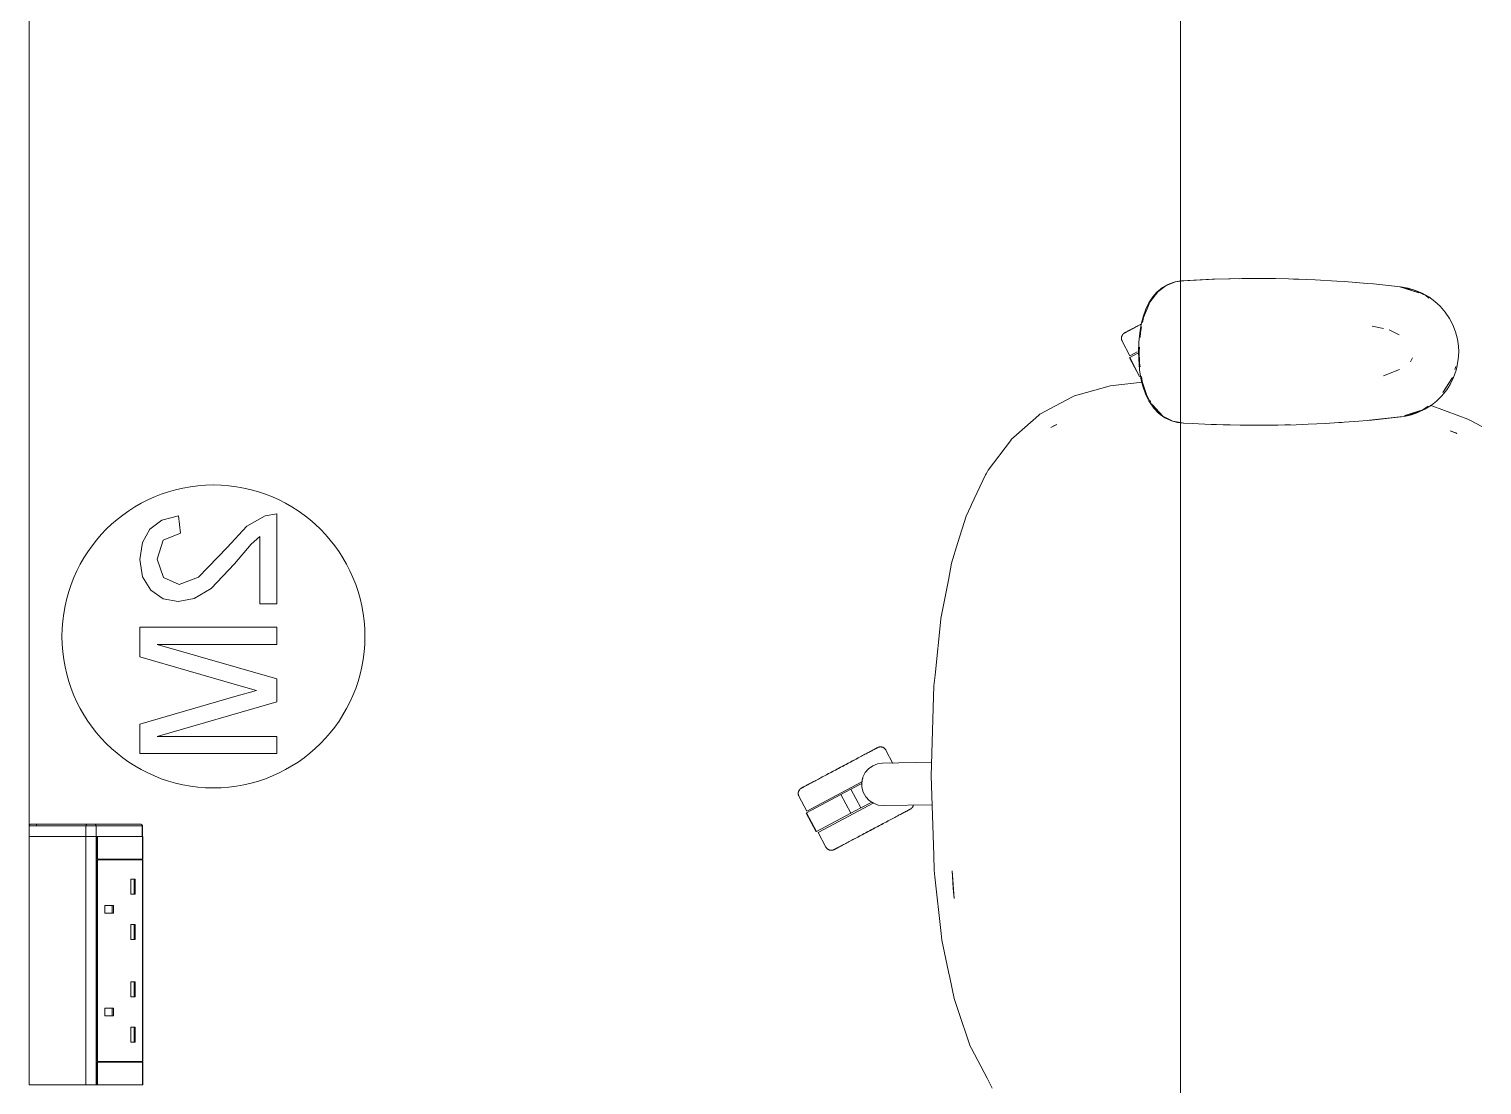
# Model space of a CAD drawing. Header units: millimetres. Extents: x 155927 to 317870, y -36033 to 97293.
# Drawn here: x 165065 to 166024, y 32973 to 33670 of the extents above; entities that cross this region are included whole.
import ezdxf

# ---------------------------------------------------------------- set-up
doc = ezdxf.new("R2010")
doc.units = ezdxf.units.MM
doc.header["$MEASUREMENT"] = 0
doc.layers.add('G-IMPT', color=8, linetype='CONTINUOUS', lineweight=9)
doc.layers.add('I-FURN', color=8, linetype='CONTINUOUS', lineweight=9)

msp = doc.modelspace()

# ---------------------------------------------------------------- linework, layer by layer
at = {"layer": 'G-IMPT'}
for p, q in [((165815.67, 33500.49), (165810.05, 33496.33)), ((165816.7, 33501.16), (165813.27, 33499.2)), ((165821.87, 33502.9), (165815.67, 33500.49)), ((165816.7, 33501.16), (165820.34, 33502.56)), ((165821.69, 33502.92), (165820.34, 33502.56)), ((165821.69, 33502.92), (165824.08, 33503.37)), ((165821.87, 33502.9), (165825.03, 33503.38)), ((165825.73, 33503.62), (165824.08, 33503.37)), ((165847.51, 33504.71), (165825.73, 33503.62)), ((165846.3, 33504.67), (165825.73, 33503.62)), ((165825.73, 33503.62), (165827.34, 33503.73)), ((165847.51, 33504.71), (165827.34, 33503.73)), ((165867.7, 33505.17), (165846.3, 33504.67)), ((165857.87, 33505.01), (165846.3, 33504.67)), ((165846.3, 33504.67), (165847.51, 33504.71)), ((165867.7, 33505.17), (165847.51, 33504.71)), ((165857.87, 33505.01), (165877.09, 33505.21)), ((165867.7, 33505.17), (165857.87, 33505.01)), ((165887.89, 33505.13), (165857.87, 33505.01)), ((165865.66, 33505.15), (165863.75, 33505.08)), ((165867.7, 33505.13), (165865.66, 33505.15)), ((165887.89, 33505.13), (165867.7, 33505.17)), ((165887.89, 33505.13), (165877.09, 33505.21)), ((165887.89, 33505.13), (165896.3, 33504.96)), ((165908.06, 33504.57), (165896.3, 33504.96)), ((165901.24, 33504.82), (165899.74, 33504.84)), ((165903.18, 33504.71), (165901.24, 33504.82)), ((165908.06, 33504.57), (165914.09, 33504.32)), ((165928.23, 33503.51), (165914.09, 33504.32)), ((165933.31, 33503.18), (165928.23, 33503.51)), ((165933.31, 33503.18), (165948.37, 33501.94)), ((165941.5, 33502.53), (165943.17, 33502.36)), ((165948.37, 33501.94), (165952.5, 33501.59)), ((165952.5, 33501.59), (165970.43, 33499.68)), ((165804.21, 33489.04), (165806.86, 33493.09)), ((165810.05, 33496.33), (165804.83, 33489.54)), ((165806.86, 33493.09), (165809.53, 33496.13)), ((165813.27, 33499.2), (165809.53, 33496.13)), ((165969.91, 33499.68), (165982.37, 33495.85)), ((165969.91, 33499.68), (165973.23, 33498.77)), ((165970.43, 33499.68), (165975.47, 33498.79)), ((165978.88, 33497.64), (165970.48, 33499.56)), ((165982.37, 33495.85), (165973.23, 33498.77)), ((165980.33, 33497.32), (165975.47, 33498.79)), ((165978.88, 33497.64), (165986.95, 33493.9)), ((165984.57, 33495.51), (165980.33, 33497.32)), ((165984.57, 33495.51), (165989.01, 33493)), ((165989.05, 33492.31), (165986.95, 33493.9)), ((165993.1, 33490), (165989.01, 33493)), ((165800.64, 33480.63), (165802.22, 33484.97)), ((165800.66, 33479.52), (165802.99, 33485.14)), ((165804.21, 33489.04), (165802.22, 33484.97)), ((165804.83, 33489.54), (165802.99, 33485.14)), ((165993.1, 33490), (165996.53, 33486.84)), ((165999.86, 33483), (165996.53, 33486.84)), ((166002.69, 33478.84), (165999.86, 33483)), ((165798.21, 33469.22), (165799.21, 33475.15)), ((165799.39, 33473.31), (165798.62, 33469.56)), ((165800.64, 33480.63), (165799.21, 33475.15)), ((165800.66, 33479.52), (165799.95, 33476.06)), ((165951.71, 33473.72), (165959.15, 33472.14)), ((165969.54, 33468.11), (165962.76, 33471.38)), ((166002.69, 33478.84), (166004.88, 33474.67)), ((166004.88, 33474.67), (166006.71, 33469.96)), ((165797.46, 33456.73), (165797.64, 33463.07)), ((165798.21, 33469.22), (165797.64, 33463.07)), ((165798.62, 33469.56), (165798.42, 33466.35)), ((166007.97, 33465.09), (166006.71, 33469.96)), ((166007.97, 33465.09), (166008.62, 33460.58)), ((165797.55, 33452.23), (165797.46, 33456.73)), ((165797.55, 33452.23), (165798.12, 33444.91)), ((165798.03, 33459.84), (165797.84, 33456.73)), ((165798.07, 33449.57), (165797.84, 33456.73)), ((165978.18, 33452.91), (165977.16, 33450.68)), ((166008.79, 33456.73), (166008.49, 33451.69)), ((166008.79, 33456.73), (166008.62, 33460.58)), ((165798.07, 33449.57), (165798.46, 33446.79)), ((165799.24, 33438.15), (165798.12, 33444.91)), ((165959.21, 33441.01), (165969.64, 33445.16)), ((165977.16, 33450.68), (165976.86, 33450.23)), ((166005.34, 33439.84), (166007.05, 33444.62)), ((166006.25, 33445.05), (166006.87, 33447.08)), ((166007.61, 33446.74), (166007.05, 33444.62)), ((166008.49, 33451.69), (166007.61, 33446.74)), ((165776.37, 33433.75), (165755.03, 33427.75)), ((165776.37, 33433.75), (165778.63, 33434.39)), ((165799.91, 33436.8), (165778.63, 33434.39)), ((165800.22, 33434.22), (165799.24, 33438.15)), ((165799.33, 33440.6), (165799.79, 33437.31)), ((165799.79, 33437.31), (165802.82, 33427.92)), ((165800.22, 33434.22), (165801.96, 33429.13)), ((166004.69, 33439.94), (165998.37, 33429.99)), ((166002.53, 33436.26), (165998.37, 33429.99)), ((166003.1, 33435.33), (166000.83, 33431.79)), ((166004.69, 33439.94), (166002.53, 33436.26)), ((166005.34, 33439.84), (166003.1, 33435.33)), ((165753.91, 33427.15), (165742.68, 33421.14)), ((165755.03, 33427.75), (165753.91, 33427.15)), ((165801.96, 33429.13), (165804.16, 33424.5)), ((165802.82, 33427.92), (165804.29, 33425.46)), ((165804.16, 33424.5), (165804.97, 33423.12)), ((165804.57, 33425), (165805.43, 33423.56)), ((165994.04, 33424.26), (165990.73, 33421.64)), ((165997.64, 33427.81), (165994.04, 33424.26)), ((165997.64, 33427.81), (166000.83, 33431.79)), ((165716.79, 33401.95), (165731.57, 33414.97)), ((165731.57, 33414.97), (165732.24, 33415.55)), ((165742.68, 33421.14), (165732.24, 33415.55)), ((165807.42, 33419.67), (165804.97, 33423.12)), ((165805.9, 33422.77), (165807.79, 33419.61)), ((165806.59, 33421.7), (165807.87, 33420.23)), ((165806.59, 33421.7), (165813.49, 33414.31)), ((165810.28, 33416.62), (165807.42, 33419.67)), ((165807.79, 33419.61), (165813.49, 33414.31)), ((165808, 33420.08), (165811.08, 33416.54)), ((165810.28, 33416.62), (165811.6, 33415.49)), ((165813.49, 33414.31), (165811.08, 33416.54)), ((165814.82, 33413.29), (165811.6, 33415.49)), ((165815.73, 33413.21), (165813.49, 33414.31)), ((165972.73, 33414.12), (165949.78, 33411.66)), ((165949.78, 33411.66), (165969.91, 33413.78)), ((165972.73, 33414.12), (165951.29, 33411.76)), ((165968.4, 33413.64), (165969.91, 33413.78)), ((165972.73, 33414.12), (165969.91, 33413.78)), ((165972.73, 33414.12), (165977.69, 33415.27)), ((165972.81, 33414.33), (165975.86, 33414.91)), ((165985.08, 33418.52), (165973.23, 33414.7)), ((165982.37, 33417.61), (165973.23, 33414.7)), ((165975.86, 33414.91), (165984.04, 33418.11)), ((165981.82, 33416.72), (165977.69, 33415.27)), ((165986.4, 33418.91), (165981.82, 33416.72)), ((165985.08, 33418.52), (165982.37, 33417.61)), ((165985.08, 33418.52), (165988.66, 33420.94)), ((165986.4, 33418.91), (165990.73, 33421.64)), ((165989.84, 33421.52), (166008.77, 33414.58)), ((166008.77, 33414.58), (166014.75, 33412.39)), ((165739.54, 33406.94), (165743.43, 33408.9)), ((165739.54, 33406.94), (165741.84, 33408.12)), ((165741.84, 33408.12), (165743.43, 33408.9)), ((165814.82, 33413.29), (165819.15, 33411.3)), ((165815.74, 33413.2), (165819.99, 33411.1)), ((165823.1, 33410.23), (165819.15, 33411.3)), ((165819.99, 33411.1), (165825.03, 33410.16)), ((165825.03, 33409.99), (165823.1, 33410.23)), ((165825.03, 33410.16), (165827.34, 33409.73)), ((165827.11, 33409.73), (165825.03, 33409.99)), ((165832.78, 33409.45), (165827.11, 33409.73)), ((165832.78, 33409.45), (165845.34, 33408.83)), ((165848.88, 33408.71), (165845.34, 33408.83)), ((165864.55, 33408.33), (165848.88, 33408.71)), ((165853.33, 33408.61), (165855.61, 33408.51)), ((165857.82, 33408.51), (165855.61, 33408.51)), ((165864.55, 33408.33), (165869.06, 33408.28)), ((165869.06, 33408.28), (165883.77, 33408.29)), ((165889.25, 33408.36), (165883.77, 33408.29)), ((165889.25, 33408.36), (165901.55, 33408.65)), ((165896.02, 33408.5), (165893.94, 33408.5)), ((165897.68, 33408.57), (165896.02, 33408.5)), ((165909.43, 33408.95), (165901.55, 33408.65)), ((165909.43, 33408.95), (165920.74, 33409.49)), ((165929.61, 33410.05), (165920.74, 33409.49)), ((165929.61, 33410.05), (165939.9, 33410.78)), ((165931.65, 33410.19), (165929.75, 33410.1)), ((165931.65, 33410.19), (165933.07, 33410.32)), ((165951.29, 33411.76), (165939.9, 33410.78)), ((166007.47, 33402.98), (166003.01, 33404.62)), ((166003.01, 33404.62), (166006.89, 33403.24)), ((166016.51, 33411.46), (166014.75, 33412.39)), ((166024.09, 33407.49), (166016.51, 33411.46)), ((165698.24, 33378.62), (165712.81, 33398.11)), ((165712.81, 33398.11), (165713.53, 33399.08)), ((165716.79, 33401.95), (165713.53, 33399.08)), ((166007.47, 33402.98), (166006.89, 33403.24)), ((165696.41, 33375.56), (165687.15, 33355.92)), ((165696.41, 33375.56), (165696.84, 33376.27)), ((165697.78, 33377.84), (165696.84, 33376.27)), ((165698.24, 33378.62), (165697.78, 33377.84)), ((165683.52, 33348.24), (165678.2, 33330.96)), ((165683.52, 33348.24), (165686.71, 33355)), ((165687.15, 33355.92), (165686.71, 33355)), ((165678.2, 33330.96), (165674.01, 33317.36)), ((165671.85, 33306.09), (165672.55, 33309.75)), ((165674.01, 33317.36), (165672.55, 33309.75)), ((165671.85, 33306.09), (165666.98, 33280.71)), ((165666.89, 33280.25), (165663.07, 33243.26)), ((165666.89, 33280.25), (165666.98, 33280.71)), ((165663.07, 33243.26), (165662.34, 33236.19)), ((165662.11, 33228.93), (165662.34, 33236.19)), ((165660.5, 33176.77), (165662.11, 33228.93)), ((165662.2, 33124.58), (165660.5, 33176.77)), ((165662.2, 33124.58), (165662.52, 33114.64)), ((165663.01, 33110.27), (165662.52, 33114.64)), ((165663.01, 33110.27), (165667.13, 33072.82)), ((165674.4, 33114.11), (165675.04, 33102.77)), ((165674.4, 33114.11), (165675.65, 33095.83)), ((165675.65, 33095.83), (165675.04, 33102.77)), ((165667.62, 33068.41), (165667.13, 33072.82)), ((165671.97, 33047.46), (165667.62, 33068.41)), ((165671.97, 33047.46), (165672.73, 33043.78)), ((165672.73, 33043.78), (165675.6, 33029.96)), ((165678.12, 33022.53), (165675.6, 33029.96)), ((165678.12, 33022.53), (165686.27, 32998.44)), ((165687.15, 32996.78), (165686.27, 32998.44)), ((165697.44, 32977.27), (165687.15, 32996.78)), ((165697.44, 32977.27), (165698.17, 32975.89)), ((165700.88, 32970.76), (165698.17, 32975.89))]:
    msp.add_line(p, q, dxfattribs=at)
at = {"layer": 'I-FURN'}
for p, q in [((165825.03, 32621.19), (165825.03, 34221.19)), ((165825.03, 34221.19), (165825.03, 32621.19)), ((165065.03, 33976.19), (165065.03, 33143.89)), ((165065.03, 33143.89), (165065.03, 33976.19)), ((165791.58, 33471.1), (165792.1, 33471.37)), ((165792.39, 33471.53), (165791.86, 33471.25)), ((165792.1, 33471.37), (165792.65, 33471.67)), ((165792.96, 33471.83), (165792.39, 33471.53)), ((165792.65, 33471.67), (165793.23, 33471.98)), ((165793.56, 33472.15), (165792.96, 33471.83)), ((165794.19, 33472.49), (165793.56, 33472.15)), ((165794.86, 33472.84), (165794.19, 33472.49)), ((165795.55, 33473.21), (165794.86, 33472.84)), ((165796.28, 33473.6), (165795.55, 33473.21)), ((165797.02, 33473.99), (165796.28, 33473.6)), ((165797.8, 33474.41), (165797.02, 33473.99)), ((165798.6, 33474.83), (165797.8, 33474.41)), ((165799.43, 33475.27), (165798.6, 33474.83)), ((165786.12, 33465.9), (165786.13, 33466.06)), ((165786.12, 33465.74), (165786.12, 33465.9)), ((165786.12, 33465.58), (165786.12, 33465.74)), ((165786.14, 33465.42), (165786.12, 33465.58)), ((165786.13, 33466.06), (165786.14, 33466.22)), ((165786.14, 33466.22), (165786.17, 33466.38)), ((165786.15, 33465.26), (165786.14, 33465.42)), ((165786.18, 33465.1), (165786.15, 33465.26)), ((165786.17, 33466.38), (165786.19, 33466.54)), ((165786.21, 33464.94), (165786.18, 33465.1)), ((165786.19, 33466.54), (165786.23, 33466.7)), ((165786.24, 33464.78), (165786.21, 33464.94)), ((165786.23, 33466.7), (165786.27, 33466.85)), ((165786.29, 33464.63), (165786.24, 33464.78)), ((165786.27, 33466.85), (165786.31, 33467.01)), ((165786.34, 33464.47), (165786.29, 33464.63)), ((165786.31, 33467.01), (165786.37, 33467.16)), ((165786.39, 33464.32), (165786.34, 33464.47)), ((165786.37, 33467.16), (165786.42, 33467.31)), ((165786.45, 33464.17), (165786.39, 33464.32)), ((165786.42, 33467.31), (165786.49, 33467.46)), ((165786.52, 33464.03), (165786.45, 33464.17)), ((165786.49, 33467.46), (165786.56, 33467.6)), ((165786.59, 33463.88), (165786.52, 33464.03)), ((165786.56, 33467.6), (165786.63, 33467.75)), ((165786.59, 33463.88), (165791.74, 33454.2)), ((165786.63, 33467.75), (165786.72, 33467.88)), ((165786.72, 33467.88), (165786.8, 33468.02)), ((165786.8, 33468.02), (165786.9, 33468.15)), ((165786.9, 33468.15), (165786.99, 33468.28)), ((165786.99, 33468.28), (165787.1, 33468.4)), ((165787.1, 33468.4), (165787.2, 33468.52)), ((165787.2, 33468.52), (165787.32, 33468.64)), ((165787.32, 33468.64), (165787.43, 33468.75)), ((165787.43, 33468.75), (165787.55, 33468.86)), ((165787.55, 33468.86), (165787.68, 33468.96)), ((165787.68, 33468.96), (165787.81, 33469.06)), ((165787.81, 33469.06), (165787.94, 33469.15)), ((165787.94, 33469.15), (165788.08, 33469.23)), ((165788.08, 33469.23), (165788.22, 33469.31)), ((165788.22, 33469.31), (165788.26, 33469.33)), ((165788.31, 33469.36), (165788.26, 33469.34)), ((165788.26, 33469.33), (165788.28, 33469.34)), ((165788.26, 33469.34), (165788.26, 33469.33)), ((165788.28, 33469.34), (165788.34, 33469.38)), ((165788.39, 33469.4), (165788.31, 33469.36)), ((165788.34, 33469.38), (165788.44, 33469.43)), ((165788.51, 33469.47), (165788.39, 33469.4)), ((165788.44, 33469.43), (165788.58, 33469.5)), ((165788.67, 33469.55), (165788.51, 33469.47)), ((165788.58, 33469.5), (165788.76, 33469.6)), ((165788.87, 33469.66), (165788.67, 33469.55)), ((165788.76, 33469.6), (165788.98, 33469.72)), ((165789.11, 33469.79), (165788.87, 33469.66)), ((165788.98, 33469.72), (165789.24, 33469.85)), ((165789.39, 33469.94), (165789.11, 33469.79)), ((165789.24, 33469.85), (165789.53, 33470.01)), ((165789.71, 33470.1), (165789.39, 33469.94)), ((165789.53, 33470.01), (165789.87, 33470.19)), ((165790.07, 33470.29), (165789.71, 33470.1)), ((165789.87, 33470.19), (165790.24, 33470.39)), ((165790.46, 33470.5), (165790.07, 33470.29)), ((165790.24, 33470.39), (165790.65, 33470.61)), ((165790.89, 33470.73), (165790.46, 33470.5)), ((165790.65, 33470.61), (165791.1, 33470.84)), ((165791.35, 33470.98), (165790.89, 33470.73)), ((165791.1, 33470.84), (165791.58, 33471.1)), ((165791.86, 33471.25), (165791.35, 33470.98)), ((165791.39, 33452.87), (165797.96, 33440.51)), ((165791.56, 33452.97), (165796.91, 33455.81)), ((165798.13, 33440.6), (165791.56, 33452.97)), ((165791.74, 33454.2), (165796.6, 33456.78)), ((165798.22, 33440.65), (165798.13, 33440.6)), ((165163.61, 33348.43), (165152.68, 33345.69)), ((165165.03, 33337.13), (165163.61, 33348.43)), ((165220.8, 33348.63), (165208.81, 33341.77)), ((165228.6, 33349.85), (165220.8, 33348.63)), ((165228.6, 33290.52), (165228.6, 33349.85)), ((165144.7, 33339.77), (165139.81, 33330.97)), ((165152.68, 33345.69), (165144.7, 33339.77)), ((165153.61, 33332.38), (165165.03, 33337.13)), ((165208.81, 33341.77), (165195.71, 33327.62)), ((165139.81, 33330.97), (165138.19, 33319.61)), ((165149.49, 33319.85), (165153.61, 33332.38)), ((165195.71, 33327.62), (165176.88, 33308.11)), ((165200.67, 33316.8), (165211.54, 33329.8)), ((165211.54, 33329.8), (165217.29, 33334.9)), ((165217.29, 33334.9), (165217.29, 33290.52)), ((165138.19, 33319.61), (165140, 33308.16)), ((165153.71, 33307.83), (165149.49, 33319.85)), ((165185.19, 33300.61), (165200.67, 33316.8)), ((165140, 33308.16), (165145.43, 33299.38)), ((165145.43, 33299.38), (165153.54, 33293.79)), ((165164.08, 33303.23), (165153.71, 33307.83)), ((165176.88, 33308.11), (165164.08, 33303.23)), ((165174.11, 33293.94), (165185.19, 33300.61)), ((165153.54, 33293.79), (165163.39, 33291.93)), ((165163.39, 33291.93), (165174.11, 33293.94)), ((165217.29, 33290.52), (165228.6, 33290.52)), ((165228.6, 33274.98), (165138.19, 33274.98)), ((165138.19, 33274.98), (165138.19, 33255.53)), ((165228.6, 33263.67), (165228.6, 33274.98)), ((165228.6, 33240.96), (165149.49, 33263.67)), ((165149.49, 33263.67), (165228.6, 33263.67)), ((165138.19, 33255.53), (165201.91, 33237.03)), ((165215.22, 33233.3), (165200.81, 33229.26)), ((165201.91, 33237.03), (165215.22, 33233.3)), ((165228.6, 33225.64), (165228.6, 33240.96)), ((165200.81, 33229.26), (165138.19, 33211.07)), ((165149.49, 33202.93), (165228.6, 33225.64)), ((165138.19, 33211.07), (165138.19, 33191.63)), ((165228.6, 33202.93), (165149.49, 33202.93)), ((165228.6, 33191.63), (165228.6, 33202.93)), ((165620.78, 33193.18), (165620.2, 33192.87)), ((165620.47, 33193.02), (165621.04, 33193.32)), ((165621.33, 33193.48), (165620.78, 33193.18)), ((165621.04, 33193.32), (165621.58, 33193.61)), ((165621.85, 33193.75), (165621.33, 33193.48)), ((165621.58, 33193.61), (165622.08, 33193.87)), ((165622.33, 33194.01), (165621.85, 33193.75)), ((165622.08, 33193.87), (165622.54, 33194.12)), ((165622.78, 33194.25), (165622.33, 33194.01)), ((165622.54, 33194.12), (165622.97, 33194.35)), ((165623.19, 33194.46), (165622.78, 33194.25)), ((165622.97, 33194.35), (165623.37, 33194.56)), ((165623.56, 33194.66), (165623.19, 33194.46)), ((165623.37, 33194.56), (165623.72, 33194.75)), ((165623.9, 33194.84), (165623.56, 33194.66)), ((165623.72, 33194.75), (165624.04, 33194.91)), ((165624.19, 33195), (165623.9, 33194.84)), ((165624.04, 33194.91), (165624.32, 33195.06)), ((165624.45, 33195.14), (165624.19, 33195)), ((165624.32, 33195.06), (165624.56, 33195.19)), ((165624.67, 33195.25), (165624.45, 33195.14)), ((165624.56, 33195.19), (165624.76, 33195.3)), ((165624.85, 33195.35), (165624.67, 33195.25)), ((165624.76, 33195.3), (165624.92, 33195.38)), ((165624.99, 33195.42), (165624.85, 33195.35)), ((165624.92, 33195.38), (165625.04, 33195.45)), ((165625.09, 33195.48), (165624.99, 33195.42)), ((165625.04, 33195.45), (165625.13, 33195.49)), ((165625.15, 33195.51), (165625.09, 33195.48)), ((165625.13, 33195.49), (165625.17, 33195.52)), ((165625.17, 33195.52), (165625.15, 33195.51)), ((165625.17, 33195.52), (165625.32, 33195.59)), ((165625.17, 33195.52), (165625.17, 33195.52)), ((165625.32, 33195.59), (165625.46, 33195.66)), ((165625.46, 33195.66), (165625.61, 33195.72)), ((165625.61, 33195.72), (165625.76, 33195.77)), ((165625.76, 33195.77), (165625.92, 33195.82)), ((165625.92, 33195.82), (165626.07, 33195.87)), ((165626.07, 33195.87), (165626.23, 33195.9)), ((165626.23, 33195.9), (165626.39, 33195.93)), ((165626.39, 33195.93), (165626.55, 33195.96)), ((165626.55, 33195.96), (165626.71, 33195.97)), ((165626.71, 33195.97), (165626.87, 33195.99)), ((165626.87, 33195.99), (165627.03, 33195.99)), ((165627.03, 33195.99), (165627.19, 33195.99)), ((165627.19, 33195.99), (165627.35, 33195.98)), ((165627.35, 33195.98), (165627.51, 33195.97)), ((165627.51, 33195.97), (165627.67, 33195.94)), ((165627.67, 33195.94), (165627.83, 33195.92)), ((165627.83, 33195.92), (165627.99, 33195.88)), ((165627.99, 33195.88), (165628.15, 33195.84)), ((165628.15, 33195.84), (165628.3, 33195.8)), ((165628.3, 33195.8), (165628.45, 33195.74)), ((165628.45, 33195.74), (165628.6, 33195.69)), ((165628.6, 33195.69), (165628.75, 33195.62)), ((165628.75, 33195.62), (165628.9, 33195.55)), ((165628.9, 33195.55), (165629.04, 33195.47)), ((165629.04, 33195.47), (165629.18, 33195.39)), ((165629.18, 33195.39), (165629.31, 33195.31)), ((165629.31, 33195.31), (165629.44, 33195.21)), ((165629.44, 33195.21), (165629.57, 33195.12)), ((165629.57, 33195.12), (165629.7, 33195.01)), ((165629.7, 33195.01), (165629.82, 33194.9)), ((165629.82, 33194.9), (165629.93, 33194.79)), ((165629.93, 33194.79), (165630.04, 33194.68)), ((165630.04, 33194.68), (165630.15, 33194.55)), ((165630.15, 33194.55), (165630.25, 33194.43)), ((165630.25, 33194.43), (165630.35, 33194.3)), ((165630.35, 33194.3), (165630.44, 33194.17)), ((165630.44, 33194.17), (165630.52, 33194.03)), ((165630.52, 33194.03), (165630.6, 33193.89)), ((165630.6, 33193.89), (165630.62, 33193.85)), ((165635.32, 33185.01), (165630.62, 33193.85)), ((165138.19, 33191.63), (165228.6, 33191.63)), ((165601.77, 33183.08), (165602.78, 33183.61)), ((165603.31, 33183.9), (165602.32, 33183.36)), ((165602.78, 33183.61), (165603.77, 33184.14)), ((165604.31, 33184.42), (165603.31, 33183.9)), ((165603.77, 33184.14), (165604.76, 33184.67)), ((165605.3, 33184.95), (165604.31, 33184.42)), ((165604.76, 33184.67), (165605.75, 33185.19)), ((165606.27, 33185.47), (165605.3, 33184.95)), ((165605.75, 33185.19), (165606.72, 33185.71)), ((165607.24, 33185.98), (165606.27, 33185.47)), ((165606.72, 33185.71), (165607.69, 33186.22)), ((165608.2, 33186.49), (165607.24, 33185.98)), ((165607.69, 33186.22), (165608.64, 33186.73)), ((165609.14, 33187), (165608.2, 33186.49)), ((165608.64, 33186.73), (165609.57, 33187.22)), ((165610.07, 33187.49), (165609.14, 33187)), ((165609.57, 33187.22), (165610.5, 33187.71)), ((165610.99, 33187.98), (165610.07, 33187.49)), ((165610.5, 33187.71), (165611.4, 33188.2)), ((165611.88, 33188.45), (165610.99, 33187.98)), ((165611.4, 33188.2), (165612.29, 33188.67)), ((165612.76, 33188.92), (165611.88, 33188.45)), ((165612.29, 33188.67), (165613.16, 33189.13)), ((165613.62, 33189.37), (165612.76, 33188.92)), ((165613.16, 33189.13), (165614, 33189.58)), ((165614.45, 33189.82), (165613.62, 33189.37)), ((165615.26, 33190.25), (165614.45, 33189.82)), ((165616.05, 33190.67), (165615.26, 33190.25)), ((165616.81, 33191.07), (165616.05, 33190.67)), ((165617.55, 33191.46), (165616.81, 33191.07)), ((165618.26, 33191.84), (165617.55, 33191.46)), ((165618.93, 33192.2), (165618.26, 33191.84)), ((165619.58, 33192.55), (165618.93, 33192.2)), ((165620.2, 33192.87), (165619.58, 33192.55)), ((165621.96, 33183.51), (165625.09, 33184.76)), ((165625.09, 33184.76), (165628.44, 33185.23)), ((165628.44, 33185.23), (165660.78, 33185.79)), ((165585.24, 33174.29), (165584.44, 33173.86)), ((165586.07, 33174.73), (165585.24, 33174.29)), ((165586.91, 33175.18), (165586.07, 33174.73)), ((165587.78, 33175.64), (165586.91, 33175.18)), ((165588.67, 33176.11), (165587.78, 33175.64)), ((165589.58, 33176.59), (165588.67, 33176.11)), ((165589.08, 33176.33), (165590, 33176.82)), ((165590.5, 33177.08), (165589.58, 33176.59)), ((165590, 33176.82), (165590.93, 33177.31)), ((165591.44, 33177.58), (165590.5, 33177.08)), ((165590.93, 33177.31), (165591.87, 33177.81)), ((165592.39, 33178.09), (165591.44, 33177.58)), ((165591.87, 33177.81), (165592.83, 33178.32)), ((165593.35, 33178.6), (165592.39, 33178.09)), ((165592.83, 33178.32), (165593.8, 33178.84)), ((165594.32, 33179.12), (165593.35, 33178.6)), ((165593.8, 33178.84), (165594.78, 33179.36)), ((165595.31, 33179.64), (165594.32, 33179.12)), ((165594.78, 33179.36), (165595.76, 33179.88)), ((165596.3, 33180.17), (165595.31, 33179.64)), ((165595.76, 33179.88), (165596.76, 33180.41)), ((165597.3, 33180.7), (165596.3, 33180.17)), ((165596.76, 33180.41), (165597.76, 33180.94)), ((165598.3, 33181.23), (165597.3, 33180.7)), ((165597.76, 33180.94), (165598.76, 33181.47)), ((165599.3, 33181.76), (165598.3, 33181.23)), ((165598.76, 33181.47), (165599.76, 33182.01)), ((165600.31, 33182.3), (165599.3, 33181.76)), ((165599.76, 33182.01), (165600.77, 33182.54)), ((165601.31, 33182.83), (165600.31, 33182.3)), ((165600.77, 33182.54), (165601.77, 33183.08)), ((165602.32, 33183.36), (165601.31, 33182.83)), ((165614.76, 33172.68), (165615.51, 33175.97)), ((165615.51, 33175.97), (165617.03, 33178.98)), ((165617.03, 33178.98), (165619.22, 33181.55)), ((165619.22, 33181.55), (165621.96, 33183.51)), ((165572.76, 33165.35), (165572.77, 33165.52)), ((165572.76, 33165.19), (165572.76, 33165.35)), ((165572.77, 33165.03), (165572.76, 33165.19)), ((165572.77, 33165.52), (165572.79, 33165.68)), ((165572.78, 33164.87), (165572.77, 33165.03)), ((165572.79, 33164.71), (165572.78, 33164.87)), ((165572.79, 33165.68), (165572.81, 33165.84)), ((165572.82, 33164.55), (165572.79, 33164.71)), ((165572.81, 33165.84), (165572.83, 33165.99)), ((165572.85, 33164.39), (165572.82, 33164.55)), ((165572.83, 33165.99), (165572.87, 33166.15)), ((165572.87, 33166.15), (165572.91, 33166.31)), ((165572.91, 33166.31), (165572.95, 33166.46)), ((165572.95, 33166.46), (165573.01, 33166.62)), ((165573.01, 33166.62), (165573.07, 33166.77)), ((165573.07, 33166.77), (165573.13, 33166.91)), ((165573.13, 33166.91), (165573.2, 33167.06)), ((165573.2, 33167.06), (165573.28, 33167.2)), ((165573.28, 33167.2), (165573.36, 33167.34)), ((165573.36, 33167.34), (165573.44, 33167.47)), ((165573.44, 33167.47), (165573.54, 33167.61)), ((165573.54, 33167.61), (165573.64, 33167.74)), ((165573.64, 33167.74), (165573.74, 33167.86)), ((165573.74, 33167.86), (165573.85, 33167.98)), ((165573.85, 33167.98), (165573.96, 33168.09)), ((165573.96, 33168.09), (165574.07, 33168.21)), ((165574.07, 33168.21), (165574.2, 33168.31)), ((165574.2, 33168.31), (165574.32, 33168.41)), ((165574.32, 33168.41), (165574.45, 33168.51)), ((165574.45, 33168.51), (165574.58, 33168.6)), ((165574.58, 33168.6), (165574.72, 33168.69)), ((165574.72, 33168.69), (165574.86, 33168.77)), ((165574.86, 33168.77), (165574.9, 33168.79)), ((165574.95, 33168.81), (165574.9, 33168.79)), ((165574.9, 33168.79), (165574.92, 33168.8)), ((165574.9, 33168.79), (165574.9, 33168.79)), ((165574.92, 33168.8), (165574.98, 33168.83)), ((165575.03, 33168.86), (165574.95, 33168.81)), ((165574.98, 33168.83), (165575.08, 33168.88)), ((165575.15, 33168.92), (165575.03, 33168.86)), ((165575.08, 33168.88), (165575.22, 33168.96)), ((165575.31, 33169.01), (165575.15, 33168.92)), ((165575.22, 33168.96), (165575.4, 33169.05)), ((165575.51, 33169.11), (165575.31, 33169.01)), ((165575.4, 33169.05), (165575.62, 33169.17)), ((165575.75, 33169.24), (165575.51, 33169.11)), ((165575.62, 33169.17), (165575.88, 33169.31)), ((165576.03, 33169.39), (165575.75, 33169.24)), ((165575.88, 33169.31), (165576.17, 33169.47)), ((165576.35, 33169.56), (165576.03, 33169.39)), ((165576.17, 33169.47), (165576.51, 33169.64)), ((165576.71, 33169.75), (165576.35, 33169.56)), ((165576.51, 33169.64), (165576.88, 33169.84)), ((165577.1, 33169.96), (165576.71, 33169.75)), ((165576.88, 33169.84), (165577.29, 33170.06)), ((165577.53, 33170.19), (165577.1, 33169.96)), ((165577.29, 33170.06), (165577.74, 33170.3)), ((165578, 33170.43), (165577.53, 33170.19)), ((165577.74, 33170.3), (165578.22, 33170.55)), ((165578.5, 33170.7), (165578, 33170.43)), ((165578.2, 33152.42), (165600.91, 33164.49)), ((165578.22, 33170.55), (165578.74, 33170.83)), ((165578.38, 33153.65), (165615.1, 33173.17)), ((165579.03, 33170.98), (165578.5, 33170.7)), ((165578.74, 33170.83), (165579.29, 33171.12)), ((165579.6, 33171.29), (165579.03, 33170.98)), ((165579.29, 33171.12), (165579.87, 33171.43)), ((165580.2, 33171.61), (165579.6, 33171.29)), ((165580.84, 33171.94), (165580.2, 33171.61)), ((165581.5, 33172.3), (165580.84, 33171.94)), ((165582.19, 33172.67), (165581.5, 33172.3)), ((165582.92, 33173.05), (165582.19, 33172.67)), ((165583.67, 33173.45), (165582.92, 33173.05)), ((165584.44, 33173.86), (165583.67, 33173.45)), ((165600.91, 33164.49), (165607.55, 33168.03)), ((165607.48, 33152.13), (165600.91, 33164.49)), ((165607.55, 33168.03), (165614.69, 33171.82)), ((165614.12, 33155.66), (165607.55, 33168.03)), ((165614.82, 33169.31), (165614.76, 33172.68)), ((165615.68, 33166.05), (165614.82, 33169.31)), ((165617.3, 33163.09), (165615.68, 33166.05)), ((165572.88, 33164.24), (165572.85, 33164.39)), ((165572.93, 33164.08), (165572.88, 33164.24)), ((165572.98, 33163.93), (165572.93, 33164.08)), ((165573.03, 33163.78), (165572.98, 33163.93)), ((165573.09, 33163.63), (165573.03, 33163.78)), ((165573.16, 33163.48), (165573.09, 33163.63)), ((165573.23, 33163.34), (165573.16, 33163.48)), ((165573.23, 33163.34), (165578.38, 33153.65)), ((165585.89, 33139.52), (165622.64, 33159.06)), ((165614.12, 33155.66), (165607.48, 33152.13)), ((165621.26, 33159.46), (165614.12, 33155.66)), ((165619.59, 33160.6), (165617.3, 33163.09)), ((165622.39, 33158.74), (165619.59, 33160.6)), ((165625.57, 33157.59), (165622.39, 33158.74)), ((165628.92, 33157.25), (165625.57, 33157.59)), ((165661.11, 33157.81), (165628.92, 33157.25)), ((165646.52, 33154.77), (165646.64, 33154.83)), ((165646.69, 33154.86), (165646.59, 33154.81)), ((165646.64, 33154.83), (165646.72, 33154.88)), ((165646.75, 33154.89), (165646.69, 33154.86)), ((165646.72, 33154.88), (165646.76, 33154.9)), ((165646.77, 33154.9), (165646.75, 33154.89)), ((165646.76, 33154.9), (165646.77, 33154.9)), ((165646.81, 33154.92), (165646.77, 33154.9)), ((165646.95, 33155), (165646.81, 33154.92)), ((165647.08, 33155.09), (165646.95, 33155)), ((165647.22, 33155.18), (165647.08, 33155.09)), ((165647.35, 33155.28), (165647.22, 33155.18)), ((165647.47, 33155.38), (165647.35, 33155.28)), ((165647.59, 33155.48), (165647.47, 33155.38)), ((165647.71, 33155.59), (165647.59, 33155.48)), ((165647.82, 33155.71), (165647.71, 33155.59)), ((165647.93, 33155.83), (165647.82, 33155.71)), ((165648.03, 33155.95), (165647.93, 33155.83)), ((165648.13, 33156.08), (165648.03, 33155.95)), ((165648.22, 33156.21), (165648.13, 33156.08)), ((165648.31, 33156.35), (165648.22, 33156.21)), ((165648.39, 33156.49), (165648.31, 33156.35)), ((165648.47, 33156.63), (165648.39, 33156.49)), ((165648.54, 33156.78), (165648.47, 33156.63)), ((165648.6, 33156.92), (165648.54, 33156.78)), ((165648.66, 33157.07), (165648.6, 33156.92)), ((165648.71, 33157.23), (165648.66, 33157.07)), ((165648.76, 33157.38), (165648.71, 33157.23)), ((165648.8, 33157.54), (165648.76, 33157.38)), ((165578.03, 33152.33), (165584.6, 33139.97)), ((165584.77, 33140.06), (165578.2, 33152.42)), ((165607.48, 33152.13), (165584.77, 33140.06)), ((165628.84, 33145.37), (165627.87, 33144.85)), ((165628.32, 33145.09), (165629.28, 33145.6)), ((165629.8, 33145.88), (165628.84, 33145.37)), ((165629.28, 33145.6), (165630.23, 33146.11)), ((165630.74, 33146.38), (165629.8, 33145.88)), ((165630.23, 33146.11), (165631.17, 33146.61)), ((165631.67, 33146.87), (165630.74, 33146.38)), ((165631.17, 33146.61), (165632.09, 33147.1)), ((165632.58, 33147.36), (165631.67, 33146.87)), ((165632.09, 33147.1), (165633, 33147.58)), ((165633, 33147.58), (165633.89, 33148.05)), ((165633.89, 33148.05), (165634.75, 33148.51)), ((165634.75, 33148.51), (165635.6, 33148.96)), ((165635.6, 33148.96), (165636.43, 33149.4)), ((165636.43, 33149.4), (165637.23, 33149.83)), ((165637.23, 33149.83), (165638, 33150.24)), ((165638, 33150.24), (165638.75, 33150.64)), ((165638.75, 33150.64), (165639.47, 33151.02)), ((165639.47, 33151.02), (165640.17, 33151.39)), ((165640.17, 33151.39), (165640.83, 33151.75)), ((165640.83, 33151.75), (165641.47, 33152.08)), ((165641.47, 33152.08), (165642.07, 33152.4)), ((165642.38, 33152.57), (165641.79, 33152.26)), ((165642.07, 33152.4), (165642.64, 33152.71)), ((165642.93, 33152.86), (165642.38, 33152.57)), ((165642.64, 33152.71), (165643.17, 33152.99)), ((165643.45, 33153.14), (165642.93, 33152.86)), ((165643.17, 33152.99), (165643.67, 33153.26)), ((165643.93, 33153.39), (165643.45, 33153.14)), ((165643.67, 33153.26), (165644.14, 33153.5)), ((165644.37, 33153.63), (165643.93, 33153.39)), ((165644.14, 33153.5), (165644.57, 33153.73)), ((165644.78, 33153.85), (165644.37, 33153.63)), ((165644.57, 33153.73), (165644.96, 33153.94)), ((165645.16, 33154.05), (165644.78, 33153.85)), ((165644.96, 33153.94), (165645.32, 33154.13)), ((165645.49, 33154.22), (165645.16, 33154.05)), ((165645.32, 33154.13), (165645.63, 33154.3)), ((165645.79, 33154.38), (165645.49, 33154.22)), ((165645.63, 33154.3), (165645.91, 33154.45)), ((165646.05, 33154.52), (165645.79, 33154.38)), ((165645.91, 33154.45), (165646.15, 33154.58)), ((165646.27, 33154.64), (165646.05, 33154.52)), ((165646.15, 33154.58), (165646.36, 33154.68)), ((165646.45, 33154.73), (165646.27, 33154.64)), ((165646.36, 33154.68), (165646.52, 33154.77)), ((165646.59, 33154.81), (165646.45, 33154.73)), ((165065.02, 33143.89), (165065.02, 33136.89)), ((165065.02, 33136.76), (165065.02, 32972.86)), ((165065.03, 33143.89), (165102.49, 33143.89)), ((165065.03, 33143.89), (165065.03, 33136.89)), ((165065.03, 33136.89), (165102.49, 33136.89)), ((165065.03, 32972.86), (165065.03, 33136.76)), ((165102.49, 33136.76), (165065.03, 33136.76)), ((165066.03, 33144.89), (165066.03, 33144.89)), ((165103.06, 33144.89), (165066.03, 33144.89)), ((165066.03, 33144.89), (165070.02, 33144.89)), ((165070.02, 33143.89), (165070.02, 33144.89)), ((165070.02, 33144.89), (165108.59, 33144.89)), ((165102.49, 33143.89), (165109.41, 33143.89)), ((165102.49, 33143.89), (165102.49, 33136.89)), ((165102.49, 33136.89), (165109.41, 33136.89)), ((165102.49, 32972.86), (165102.49, 33136.76)), ((165109.41, 33136.76), (165102.49, 33136.76)), ((165108.59, 33144.89), (165103.06, 33144.89)), ((165110.24, 33136.83), (165107.79, 33136.83)), ((165138.87, 33144.89), (165108.59, 33144.89)), ((165138.87, 33144.89), (165108.59, 33144.89)), ((165109.41, 33143.89), (165139.69, 33143.89)), ((165109.41, 33143.89), (165109.41, 33136.89)), ((165109.41, 33136.89), (165139.69, 33136.89)), ((165109.41, 32972.86), (165109.41, 33136.76)), ((165109.41, 33136.76), (165110.04, 33136.76)), ((165110.04, 33136.76), (165110.04, 33121.83)), ((165110.24, 33121.83), (165110.24, 33136.83)), ((165110.24, 33136.83), (165140.07, 33136.83)), ((165139.5, 33144.66), (165139.53, 33144.64)), ((165139.69, 33143.89), (165139.87, 33143.89)), ((165139.69, 33143.89), (165139.69, 33136.89)), ((165139.69, 33136.89), (165139.87, 33136.89)), ((165139.87, 33136.89), (165139.87, 33143.89)), ((165139.87, 33136.89), (165139.87, 33143.89)), ((165139.87, 33136.89), (165139.87, 33143.89)), ((165139.87, 32972.86), (165139.87, 33136.76)), ((165140.07, 33136.83), (165140.07, 33121.83)), ((165585.89, 33139.52), (165591.04, 33129.84)), ((165609.78, 33135.24), (165610.68, 33135.71)), ((165611.17, 33135.97), (165610.27, 33135.49)), ((165610.68, 33135.71), (165611.59, 33136.2)), ((165612.09, 33136.47), (165611.17, 33135.97)), ((165611.59, 33136.2), (165612.52, 33136.69)), ((165613.03, 33136.96), (165612.09, 33136.47)), ((165612.52, 33136.69), (165613.47, 33137.2)), ((165613.98, 33137.47), (165613.03, 33136.96)), ((165613.47, 33137.2), (165614.42, 33137.7)), ((165614.95, 33137.98), (165613.98, 33137.47)), ((165614.42, 33137.7), (165615.39, 33138.22)), ((165615.92, 33138.5), (165614.95, 33137.98)), ((165615.39, 33138.22), (165616.37, 33138.74)), ((165616.9, 33139.02), (165615.92, 33138.5)), ((165616.37, 33138.74), (165617.36, 33139.27)), ((165617.9, 33139.55), (165616.9, 33139.02)), ((165617.36, 33139.27), (165618.35, 33139.79)), ((165618.89, 33140.08), (165617.9, 33139.55)), ((165618.35, 33139.79), (165619.35, 33140.33)), ((165619.89, 33140.61), (165618.89, 33140.08)), ((165619.35, 33140.33), (165620.36, 33140.86)), ((165620.9, 33141.15), (165619.89, 33140.61)), ((165620.36, 33140.86), (165621.36, 33141.39)), ((165621.9, 33141.68), (165620.9, 33141.15)), ((165621.36, 33141.39), (165622.37, 33141.93)), ((165622.91, 33142.22), (165621.9, 33141.68)), ((165622.37, 33141.93), (165623.37, 33142.46)), ((165623.91, 33142.75), (165622.91, 33142.22)), ((165623.37, 33142.46), (165624.37, 33142.99)), ((165624.91, 33143.28), (165623.91, 33142.75)), ((165624.37, 33142.99), (165625.37, 33143.52)), ((165625.9, 33143.81), (165624.91, 33143.28)), ((165625.37, 33143.52), (165626.36, 33144.05)), ((165626.89, 33144.33), (165625.9, 33143.81)), ((165626.36, 33144.05), (165627.34, 33144.57)), ((165627.87, 33144.85), (165626.89, 33144.33)), ((165627.34, 33144.57), (165628.32, 33145.09)), ((165591.06, 33129.8), (165591.04, 33129.84)), ((165591.14, 33129.66), (165591.06, 33129.8)), ((165591.23, 33129.52), (165591.14, 33129.66)), ((165591.32, 33129.39), (165591.23, 33129.52)), ((165591.42, 33129.26), (165591.32, 33129.39)), ((165591.52, 33129.13), (165591.42, 33129.26)), ((165591.62, 33129.01), (165591.52, 33129.13)), ((165591.74, 33128.9), (165591.62, 33129.01)), ((165591.85, 33128.78), (165591.74, 33128.9)), ((165591.97, 33128.68), (165591.85, 33128.78)), ((165592.1, 33128.57), (165591.97, 33128.68)), ((165592.22, 33128.48), (165592.1, 33128.57)), ((165592.36, 33128.38), (165592.22, 33128.48)), ((165592.49, 33128.3), (165592.36, 33128.38)), ((165592.63, 33128.21), (165592.49, 33128.3)), ((165592.77, 33128.14), (165592.63, 33128.21)), ((165592.92, 33128.07), (165592.77, 33128.14)), ((165593.07, 33128), (165592.92, 33128.07)), ((165593.22, 33127.95), (165593.07, 33128)), ((165593.37, 33127.89), (165593.22, 33127.95)), ((165593.52, 33127.85), (165593.37, 33127.89)), ((165593.68, 33127.81), (165593.52, 33127.85)), ((165593.84, 33127.77), (165593.68, 33127.81)), ((165593.99, 33127.75), (165593.84, 33127.77)), ((165594.15, 33127.72), (165593.99, 33127.75)), ((165594.32, 33127.71), (165594.15, 33127.72)), ((165594.48, 33127.7), (165594.32, 33127.71)), ((165594.64, 33127.7), (165594.48, 33127.7)), ((165594.8, 33127.7), (165594.64, 33127.7)), ((165594.96, 33127.72), (165594.8, 33127.7)), ((165595.12, 33127.73), (165594.96, 33127.72)), ((165595.28, 33127.76), (165595.12, 33127.73)), ((165595.44, 33127.79), (165595.28, 33127.76)), ((165595.59, 33127.82), (165595.44, 33127.79)), ((165595.75, 33127.87), (165595.59, 33127.82)), ((165595.9, 33127.92), (165595.75, 33127.87)), ((165596.05, 33127.97), (165595.9, 33127.92)), ((165596.2, 33128.03), (165596.05, 33127.97)), ((165596.35, 33128.1), (165596.2, 33128.03)), ((165596.49, 33128.17), (165596.35, 33128.1)), ((165596.49, 33128.17), (165596.51, 33128.18)), ((165596.5, 33128.17), (165596.49, 33128.17)), ((165596.54, 33128.2), (165596.5, 33128.17)), ((165596.51, 33128.18), (165596.57, 33128.21)), ((165596.62, 33128.24), (165596.54, 33128.2)), ((165596.57, 33128.21), (165596.68, 33128.27)), ((165596.75, 33128.3), (165596.62, 33128.24)), ((165596.68, 33128.27), (165596.82, 33128.34)), ((165596.91, 33128.39), (165596.75, 33128.3)), ((165596.82, 33128.34), (165597, 33128.44)), ((165597.11, 33128.5), (165596.91, 33128.39)), ((165597, 33128.44), (165597.21, 33128.55)), ((165597.35, 33128.63), (165597.11, 33128.5)), ((165597.21, 33128.55), (165597.47, 33128.69)), ((165597.63, 33128.77), (165597.35, 33128.63)), ((165597.47, 33128.69), (165597.77, 33128.85)), ((165597.95, 33128.94), (165597.63, 33128.77)), ((165597.77, 33128.85), (165598.11, 33129.03)), ((165598.3, 33129.13), (165597.95, 33128.94)), ((165598.11, 33129.03), (165598.48, 33129.23)), ((165598.7, 33129.34), (165598.3, 33129.13)), ((165598.48, 33129.23), (165598.89, 33129.44)), ((165599.13, 33129.57), (165598.7, 33129.34)), ((165598.89, 33129.44), (165599.34, 33129.68)), ((165599.59, 33129.82), (165599.13, 33129.57)), ((165599.34, 33129.68), (165599.82, 33129.94)), ((165600.09, 33130.08), (165599.59, 33129.82)), ((165599.82, 33129.94), (165600.33, 33130.21)), ((165600.63, 33130.37), (165600.09, 33130.08)), ((165600.33, 33130.21), (165600.89, 33130.51)), ((165601.2, 33130.67), (165600.63, 33130.37)), ((165600.89, 33130.51), (165601.47, 33130.82)), ((165601.47, 33130.82), (165602.09, 33131.14)), ((165602.09, 33131.14), (165602.73, 33131.49)), ((165602.73, 33131.49), (165603.41, 33131.85)), ((165603.41, 33131.85), (165604.12, 33132.22)), ((165604.12, 33132.22), (165604.85, 33132.62)), ((165604.85, 33132.62), (165605.62, 33133.02)), ((165605.62, 33133.02), (165606.4, 33133.44)), ((165606.4, 33133.44), (165607.22, 33133.87)), ((165607.22, 33133.87), (165608.05, 33134.32)), ((165608.51, 33134.56), (165607.66, 33134.11)), ((165608.05, 33134.32), (165608.91, 33134.77)), ((165609.38, 33135.02), (165608.51, 33134.56)), ((165608.91, 33134.77), (165609.78, 33135.24)), ((165610.27, 33135.49), (165609.38, 33135.02)), ((165110.04, 33121.33), (165110.04, 32988.33)), ((165140.07, 33121.83), (165110.24, 33121.83)), ((165110.24, 32988.33), (165110.24, 33121.33)), ((165140.07, 33121.33), (165110.24, 33121.33)), ((165139.69, 33121.83), (165139.69, 33121.33)), ((165140.07, 33121.33), (165140.07, 32988.33)), ((165135.05, 33108.72), (165132.18, 33108.72)), ((165132.18, 33098.72), (165132.18, 33108.72)), ((165134.31, 33098.72), (165134.31, 33108.72)), ((165135.05, 33098.72), (165135.05, 33108.72)), ((165135.05, 33098.72), (165132.18, 33098.72)), ((165120.71, 33091.22), (165114.97, 33091.22)), ((165114.97, 33086.22), (165114.97, 33091.22)), ((165119.97, 33086.22), (165119.97, 33091.22)), ((165120.71, 33086.22), (165120.71, 33091.22)), ((165120.71, 33086.22), (165114.97, 33086.22)), ((165135.05, 33078.72), (165132.18, 33078.72)), ((165132.18, 33068.72), (165132.18, 33078.72)), ((165134.31, 33068.72), (165134.31, 33078.72)), ((165135.05, 33068.72), (165135.05, 33078.72)), ((165135.05, 33068.72), (165132.18, 33068.72)), ((165135.05, 33040.93), (165132.18, 33040.93)), ((165132.18, 33030.93), (165132.18, 33040.93)), ((165134.31, 33030.93), (165134.31, 33040.93)), ((165135.05, 33030.93), (165135.05, 33040.93)), ((165135.05, 33030.93), (165132.18, 33030.93)), ((165114.97, 33023.43), (165114.97, 33018.43)), ((165120.71, 33023.43), (165114.97, 33023.43)), ((165119.97, 33018.43), (165119.97, 33023.43)), ((165120.71, 33018.43), (165120.71, 33023.43)), ((165114.97, 33018.43), (165120.71, 33018.43)), ((165135.05, 33010.93), (165132.18, 33010.93)), ((165132.18, 33000.93), (165132.18, 33010.93)), ((165134.31, 33000.93), (165134.31, 33010.93)), ((165135.05, 33000.93), (165135.05, 33010.93)), ((165135.05, 33000.93), (165132.18, 33000.93)), ((165110.04, 32987.83), (165110.04, 32972.86)), ((165140.07, 32988.33), (165110.24, 32988.33)), ((165110.24, 32972.83), (165110.24, 32987.83)), ((165110.24, 32987.83), (165140.07, 32987.83)), ((165139.69, 32988.33), (165139.69, 32987.83)), ((165140.07, 32987.83), (165140.07, 32972.83)), ((165065.03, 32972.86), (165102.49, 32972.86)), ((165102.49, 32972.86), (165109.41, 32972.86)), ((165110.04, 32972.86), (165109.41, 32972.86)), ((165140.07, 32972.83), (165110.24, 32972.83))]:
    msp.add_line(p, q, dxfattribs=at)
at = {"layer": 'I-FURN', "flags": 128}
for points in [[(165065.02, 33143.89), (165065.03, 33143.93), (165065.03, 33143.97), (165065.03, 33144.01), (165065.04, 33144.05), (165065.04, 33144.08), (165065.05, 33144.12), (165065.06, 33144.16), (165065.08, 33144.2), (165065.09, 33144.24), (165065.1, 33144.28), (165065.12, 33144.31), (165065.14, 33144.35), (165065.16, 33144.38), (165065.18, 33144.42), (165065.2, 33144.45), (165065.22, 33144.48), (165065.25, 33144.51), (165065.27, 33144.55), (165065.3, 33144.57), (165065.33, 33144.6), (165065.36, 33144.63), (165065.39, 33144.66), (165065.42, 33144.68), (165065.45, 33144.71), (165065.48, 33144.73), (165065.52, 33144.75), (165065.55, 33144.77), (165065.59, 33144.79), (165065.63, 33144.8), (165065.66, 33144.82), (165065.7, 33144.83), (165065.74, 33144.84), (165065.78, 33144.85), (165065.82, 33144.86), (165065.85, 33144.87), (165065.89, 33144.88), (165065.93, 33144.88), (165065.97, 33144.88), (165066.01, 33144.89), (165066.02, 33144.89)], [(165066.02, 33144.89), (165066.03, 33144.89), (165066.04, 33144.89), (165066.05, 33144.89), (165066.08, 33144.89), (165066.1, 33144.89), (165066.14, 33144.89), (165066.18, 33144.89), (165066.23, 33144.89), (165066.28, 33144.89), (165066.34, 33144.89), (165066.41, 33144.89), (165066.48, 33144.89), (165066.55, 33144.89), (165066.64, 33144.89), (165066.72, 33144.89), (165066.82, 33144.89), (165066.91, 33144.89), (165067.02, 33144.89), (165067.13, 33144.89), (165067.24, 33144.89), (165067.35, 33144.89), (165067.48, 33144.89), (165067.6, 33144.89), (165067.73, 33144.89), (165067.86, 33144.89), (165068, 33144.89), (165068.14, 33144.89), (165068.28, 33144.89), (165068.43, 33144.89), (165068.58, 33144.89), (165068.73, 33144.89), (165068.88, 33144.89), (165069.03, 33144.89), (165069.19, 33144.89), (165069.34, 33144.89), (165069.5, 33144.89), (165069.66, 33144.89), (165069.82, 33144.89), (165069.98, 33144.89), (165070.02, 33144.89)], [(165103.06, 33144.89), (165100.28, 33144.89), (165097.58, 33144.89), (165094.96, 33144.89), (165092.44, 33144.89), (165090.01, 33144.89), (165087.68, 33144.89), (165085.45, 33144.89), (165083.33, 33144.89), (165081.31, 33144.89), (165079.41, 33144.89), (165077.62, 33144.89), (165075.95, 33144.89), (165074.4, 33144.89), (165072.98, 33144.89), (165071.68, 33144.89), (165070.5, 33144.89), (165069.46, 33144.89), (165068.54, 33144.89), (165067.76, 33144.89), (165067.11, 33144.89), (165066.6, 33144.89), (165066.22, 33144.89), (165066.03, 33144.89)], [(165108.59, 33144.89), (165108.5, 33144.89), (165108.4, 33144.89), (165108.29, 33144.89), (165108.18, 33144.89), (165108.07, 33144.89), (165107.95, 33144.89), (165107.83, 33144.89), (165107.7, 33144.89), (165107.57, 33144.89), (165107.44, 33144.89), (165107.3, 33144.89), (165107.16, 33144.89), (165107.02, 33144.89), (165106.87, 33144.89), (165106.72, 33144.89), (165106.57, 33144.89), (165106.42, 33144.89), (165106.27, 33144.89), (165106.11, 33144.89), (165105.95, 33144.89), (165105.79, 33144.89), (165105.63, 33144.89), (165105.47, 33144.89), (165105.31, 33144.89), (165105.15, 33144.89), (165105, 33144.89), (165104.84, 33144.89), (165104.68, 33144.89), (165104.52, 33144.89), (165104.36, 33144.89), (165104.21, 33144.89), (165104.06, 33144.89), (165103.91, 33144.89), (165103.76, 33144.89), (165103.61, 33144.89), (165103.47, 33144.89), (165103.33, 33144.89), (165103.19, 33144.89), (165103.06, 33144.89)], [(165139.73, 33144.39), (165139.75, 33144.36), (165139.77, 33144.32), (165139.79, 33144.29), (165139.8, 33144.25), (165139.82, 33144.21), (165139.83, 33144.17), (165139.84, 33144.13), (165139.85, 33144.1), (165139.86, 33144.06), (165139.86, 33144.02), (165139.87, 33143.98), (165139.87, 33143.94), (165139.87, 33143.9), (165139.87, 33143.89)]]:
    msp.add_lwpolyline(points, dxfattribs=at)
at = {"layer": 'I-FURN'}
for centre, radius, start, end in [((165186.72, 33268.91), 100, 90, 270), ((165186.72, 33268.91), 100, 270, 90), ((165628.49, 33171.23), 13.81, 162.66397, 167.65266)]:
    msp.add_arc(centre, radius, start, end, dxfattribs=at)
for centre, ratio, start_param, end_param in [((165066.03, 33143.89), 0.998113, 0, 1.570796), ((165103.06, 33143.89), 0.56467, 0, 1.570796), ((165108.59, 33143.89), 0.819152, 4.712389, 6.283185), ((165138.87, 33143.89), 0.819152, 4.712389, 6.283185)]:
    msp.add_ellipse(centre, major_axis=(0, 1), ratio=ratio, start_param=start_param, end_param=end_param, dxfattribs=at)
msp.add_open_spline([(165614.88, 33173.6), (165614.96, 33174.03), (165615.06, 33174.45), (165615.18, 33174.87)], degree=3, dxfattribs=at)

doc.saveas('drawing.dxf')
